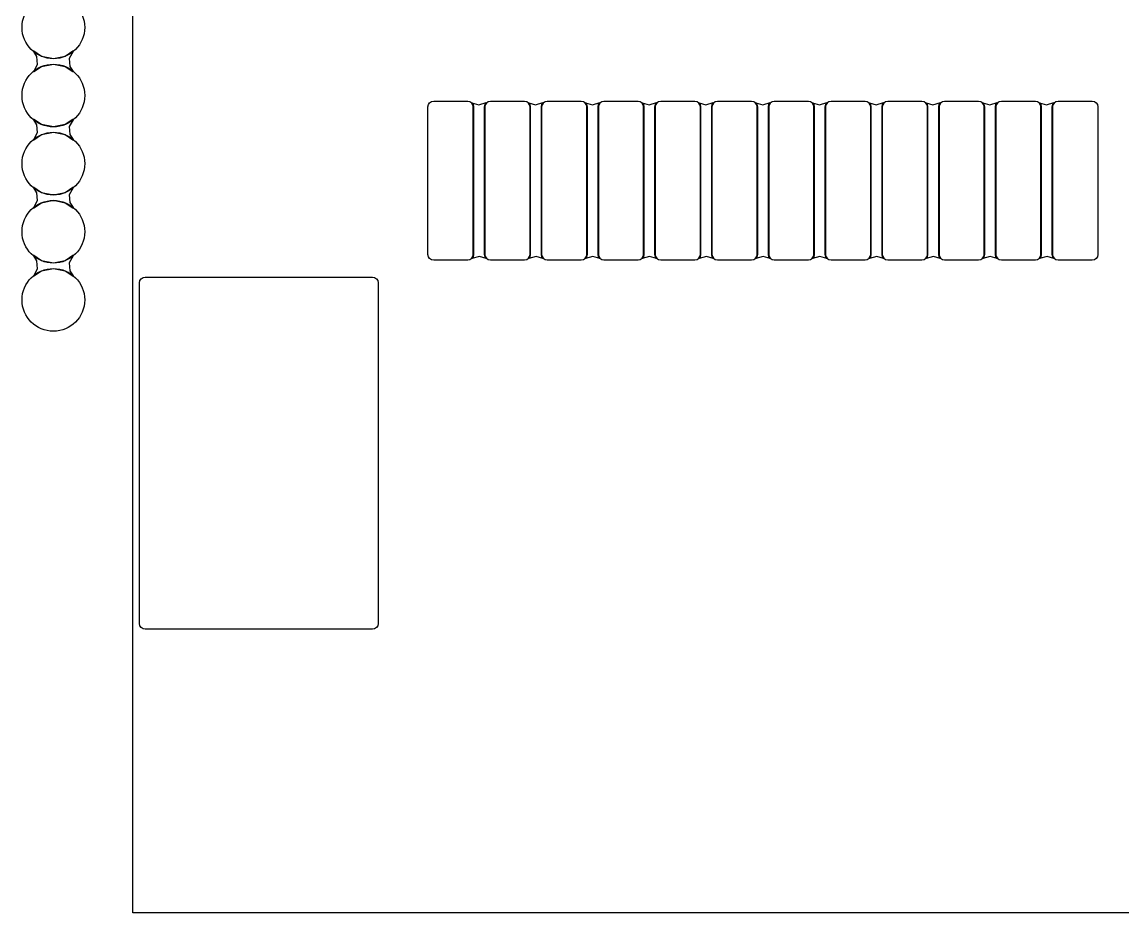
# Model space of a CAD drawing. Extents: x -27 to 356, y -111 to 35.
# Drawn here: x -22 to -12.3, y -88.64 to -80.79 of the extents above; entities that cross this region are included whole.
import ezdxf

# ---------------------------------------------------------------- set-up
doc = ezdxf.new("R2010")
doc.units = 0
doc.layers.add('BLACK', color=7, linetype='CONTINUOUS')

msp = doc.modelspace()

# ---------------------------------------------------------------- linework, layer by layer
at = {"layer": 'BLACK', "linetype": 'CONTINUOUS'}
for p, q in [((-21.025, -88.6353), (-21.025, -72.6353)), ((-21.025, -88.6353), (-21.025, -72.6353)), ((-21.9011, -81.044), (-21.8996, -81.0426)), ((-21.9005, -81.0459), (-21.9011, -81.044)), ((-21.8983, -81.0482), (-21.9005, -81.0459)), ((-21.8996, -81.0426), (-21.898, -81.0429)), ((-21.87, -81.0923), (-21.8983, -81.0482)), ((-21.898, -81.0429), (-21.8298, -81.0884)), ((-21.6202, -81.0884), (-21.552, -81.0429)), ((-21.5517, -81.0481), (-21.585, -81.1092)), ((-21.552, -81.0429), (-21.55, -81.0427)), ((-21.5495, -81.0459), (-21.5517, -81.0481)), ((-21.55, -81.0427), (-21.5489, -81.0444)), ((-21.5489, -81.0444), (-21.5495, -81.0459)), ((-21.8983, -81.2225), (-21.865, -81.1614)), ((-21.865, -81.1614), (-21.87, -81.0923)), ((-21.8298, -81.0884), (-21.725, -81.1093)), ((-21.725, -81.1613), (-21.8298, -81.1822)), ((-21.725, -81.1093), (-21.6202, -81.0884)), ((-21.6202, -81.1822), (-21.725, -81.1613)), ((-21.585, -81.1092), (-21.58, -81.1783)), ((-21.9011, -81.2262), (-21.9005, -81.2247)), ((-21.9, -81.2279), (-21.9011, -81.2262)), ((-21.9005, -81.2247), (-21.8983, -81.2225)), ((-21.898, -81.2277), (-21.9, -81.2279)), ((-21.8298, -81.1822), (-21.898, -81.2277)), ((-21.552, -81.2277), (-21.6202, -81.1822)), ((-21.58, -81.1783), (-21.5517, -81.2224)), ((-21.5504, -81.228), (-21.552, -81.2277)), ((-21.5517, -81.2224), (-21.5495, -81.2247)), ((-21.5489, -81.2266), (-21.5504, -81.228)), ((-21.5495, -81.2247), (-21.5489, -81.2266)), ((-18.426, -81.5353), (-18.4221, -81.5158)), ((-18.426, -82.8353), (-18.426, -81.5353)), ((-18.4221, -81.5158), (-18.4111, -81.4992)), ((-18.4111, -81.4992), (-18.3945, -81.4882)), ((-18.3945, -81.4882), (-18.375, -81.4843)), ((-18.375, -81.4843), (-18.075, -81.4843)), ((-18.075, -81.4843), (-18.0555, -81.4882)), ((-18.0555, -81.4882), (-18.0389, -81.4992)), ((-18.0399, -81.4995), (-18.0383, -81.4984)), ((-18.0398, -81.5015), (-18.0399, -81.4995)), ((-18.0298, -81.5166), (-18.0398, -81.5015)), ((-18.0389, -81.4992), (-18.0279, -81.5158)), ((-18.0383, -81.4984), (-18.0376, -81.4985)), ((-18.0376, -81.4985), (-17.9772, -81.5174)), ((-18.026, -81.5355), (-18.0298, -81.5166)), ((-18.0279, -81.5158), (-18.024, -81.5353)), ((-18.026, -82.8351), (-18.026, -81.5355)), ((-18.024, -81.5353), (-18.024, -82.8353)), ((-17.9772, -81.5174), (-17.9123, -81.4983)), ((-17.926, -81.5353), (-17.9221, -81.5158)), ((-17.926, -82.8353), (-17.926, -81.5353)), ((-17.9202, -81.5166), (-17.924, -81.5355)), ((-17.924, -81.5355), (-17.924, -82.8351)), ((-17.9221, -81.5158), (-17.9111, -81.4992)), ((-17.9101, -81.5014), (-17.9202, -81.5166)), ((-17.9123, -81.4983), (-17.9104, -81.4988)), ((-17.9111, -81.4992), (-17.8945, -81.4882)), ((-17.9104, -81.4988), (-17.9098, -81.5007)), ((-17.9098, -81.5007), (-17.9101, -81.5014)), ((-17.8945, -81.4882), (-17.875, -81.4843)), ((-17.875, -81.4843), (-17.575, -81.4843)), ((-17.575, -81.4843), (-17.5555, -81.4882)), ((-17.5555, -81.4882), (-17.5389, -81.4992)), ((-17.5399, -81.4995), (-17.5383, -81.4984)), ((-17.5398, -81.5015), (-17.5399, -81.4995)), ((-17.5298, -81.5166), (-17.5398, -81.5015)), ((-17.5389, -81.4992), (-17.5279, -81.5158)), ((-17.5383, -81.4984), (-17.5376, -81.4985)), ((-17.5376, -81.4985), (-17.4772, -81.5174)), ((-17.526, -81.5355), (-17.5298, -81.5166)), ((-17.5279, -81.5158), (-17.524, -81.5353)), ((-17.526, -82.8351), (-17.526, -81.5355)), ((-17.524, -81.5353), (-17.524, -82.8353)), ((-17.4772, -81.5174), (-17.4123, -81.4983)), ((-17.426, -81.5353), (-17.4221, -81.5158)), ((-17.426, -82.8353), (-17.426, -81.5353)), ((-17.4202, -81.5166), (-17.424, -81.5355)), ((-17.424, -81.5355), (-17.424, -82.8351)), ((-17.4221, -81.5158), (-17.4111, -81.4992)), ((-17.4101, -81.5014), (-17.4202, -81.5166)), ((-17.4123, -81.4983), (-17.4104, -81.4988)), ((-17.4111, -81.4992), (-17.3945, -81.4882)), ((-17.4104, -81.4988), (-17.4098, -81.5007)), ((-17.4098, -81.5007), (-17.4101, -81.5014)), ((-17.3945, -81.4882), (-17.375, -81.4843)), ((-17.375, -81.4843), (-17.075, -81.4843)), ((-17.075, -81.4843), (-17.0555, -81.4882)), ((-17.0555, -81.4882), (-17.0389, -81.4992)), ((-17.0399, -81.4995), (-17.0383, -81.4984)), ((-17.0398, -81.5015), (-17.0399, -81.4995)), ((-17.0298, -81.5166), (-17.0398, -81.5015)), ((-17.0389, -81.4992), (-17.0279, -81.5158)), ((-17.0383, -81.4984), (-17.0376, -81.4985)), ((-17.0376, -81.4985), (-16.9772, -81.5174)), ((-17.026, -81.5355), (-17.0298, -81.5166)), ((-17.0279, -81.5158), (-17.024, -81.5353)), ((-17.026, -82.8351), (-17.026, -81.5355)), ((-17.024, -81.5353), (-17.024, -82.8353)), ((-16.9772, -81.5174), (-16.9123, -81.4983)), ((-16.926, -81.5353), (-16.9221, -81.5158)), ((-16.926, -82.8353), (-16.926, -81.5353)), ((-16.9202, -81.5166), (-16.924, -81.5355)), ((-16.924, -81.5355), (-16.924, -82.8351)), ((-16.9221, -81.5158), (-16.9111, -81.4992)), ((-16.9101, -81.5014), (-16.9202, -81.5166)), ((-16.9123, -81.4983), (-16.9104, -81.4988)), ((-16.9111, -81.4992), (-16.8945, -81.4882)), ((-16.9104, -81.4988), (-16.9098, -81.5007)), ((-16.9098, -81.5007), (-16.9101, -81.5014)), ((-16.8945, -81.4882), (-16.875, -81.4843)), ((-16.875, -81.4843), (-16.575, -81.4843)), ((-16.575, -81.4843), (-16.5555, -81.4882)), ((-16.5555, -81.4882), (-16.5389, -81.4992)), ((-16.5399, -81.4995), (-16.5383, -81.4984)), ((-16.5398, -81.5015), (-16.5399, -81.4995)), ((-16.5298, -81.5166), (-16.5398, -81.5015)), ((-16.5389, -81.4992), (-16.5279, -81.5158)), ((-16.5383, -81.4984), (-16.5376, -81.4985)), ((-16.5376, -81.4985), (-16.4772, -81.5174)), ((-16.526, -81.5355), (-16.5298, -81.5166)), ((-16.5279, -81.5158), (-16.524, -81.5353)), ((-16.526, -82.8351), (-16.526, -81.5355)), ((-16.524, -81.5353), (-16.524, -82.8353)), ((-16.4772, -81.5174), (-16.4123, -81.4983)), ((-16.426, -81.5353), (-16.4221, -81.5158)), ((-16.426, -82.8353), (-16.426, -81.5353)), ((-16.4202, -81.5166), (-16.424, -81.5355)), ((-16.424, -81.5355), (-16.424, -82.8351)), ((-16.4221, -81.5158), (-16.4111, -81.4992)), ((-16.4101, -81.5014), (-16.4202, -81.5166)), ((-16.4123, -81.4983), (-16.4104, -81.4988)), ((-16.4111, -81.4992), (-16.3945, -81.4882)), ((-16.4104, -81.4988), (-16.4098, -81.5007)), ((-16.4098, -81.5007), (-16.4101, -81.5014)), ((-16.3945, -81.4882), (-16.375, -81.4843)), ((-16.375, -81.4843), (-16.075, -81.4843)), ((-16.075, -81.4843), (-16.0555, -81.4882)), ((-16.0555, -81.4882), (-16.0389, -81.4992)), ((-16.0399, -81.4995), (-16.0383, -81.4984)), ((-16.0398, -81.5015), (-16.0399, -81.4995)), ((-16.0298, -81.5166), (-16.0398, -81.5015)), ((-16.0389, -81.4992), (-16.0279, -81.5158)), ((-16.0383, -81.4984), (-16.0376, -81.4985)), ((-16.0376, -81.4985), (-15.9772, -81.5174)), ((-16.026, -81.5355), (-16.0298, -81.5166)), ((-16.0279, -81.5158), (-16.024, -81.5353)), ((-16.026, -82.8351), (-16.026, -81.5355)), ((-16.024, -81.5353), (-16.024, -82.8353)), ((-15.9772, -81.5174), (-15.9123, -81.4983)), ((-15.926, -81.5353), (-15.9221, -81.5158)), ((-15.926, -82.8353), (-15.926, -81.5353)), ((-15.9202, -81.5166), (-15.924, -81.5355)), ((-15.924, -81.5355), (-15.924, -82.8351)), ((-15.9221, -81.5158), (-15.9111, -81.4992)), ((-15.9101, -81.5014), (-15.9202, -81.5166)), ((-15.9123, -81.4983), (-15.9104, -81.4988)), ((-15.9111, -81.4992), (-15.8945, -81.4882)), ((-15.9104, -81.4988), (-15.9098, -81.5007)), ((-15.9098, -81.5007), (-15.9101, -81.5014)), ((-15.8945, -81.4882), (-15.875, -81.4843)), ((-15.875, -81.4843), (-15.575, -81.4843)), ((-15.575, -81.4843), (-15.5555, -81.4882)), ((-15.5555, -81.4882), (-15.5389, -81.4992)), ((-15.5399, -81.4995), (-15.5383, -81.4984)), ((-15.5398, -81.5015), (-15.5399, -81.4995)), ((-15.5298, -81.5166), (-15.5398, -81.5015)), ((-15.5389, -81.4992), (-15.5279, -81.5158)), ((-15.5383, -81.4984), (-15.5376, -81.4985)), ((-15.5376, -81.4985), (-15.4772, -81.5174)), ((-15.526, -81.5355), (-15.5298, -81.5166)), ((-15.5279, -81.5158), (-15.524, -81.5353)), ((-15.526, -82.8351), (-15.526, -81.5355)), ((-15.524, -81.5353), (-15.524, -82.8353)), ((-15.4772, -81.5174), (-15.4123, -81.4983)), ((-15.426, -81.5353), (-15.4221, -81.5158)), ((-15.426, -82.8353), (-15.426, -81.5353)), ((-15.4202, -81.5166), (-15.424, -81.5355)), ((-15.424, -81.5355), (-15.424, -82.8351)), ((-15.4221, -81.5158), (-15.4111, -81.4992)), ((-15.4101, -81.5014), (-15.4202, -81.5166)), ((-15.4123, -81.4983), (-15.4104, -81.4988)), ((-15.4111, -81.4992), (-15.3945, -81.4882)), ((-15.4104, -81.4988), (-15.4098, -81.5007)), ((-15.4098, -81.5007), (-15.4101, -81.5014)), ((-15.3945, -81.4882), (-15.375, -81.4843)), ((-15.375, -81.4843), (-15.075, -81.4843)), ((-15.075, -81.4843), (-15.0555, -81.4882)), ((-15.0555, -81.4882), (-15.0389, -81.4992)), ((-15.0399, -81.4995), (-15.0383, -81.4984)), ((-15.0398, -81.5015), (-15.0399, -81.4995)), ((-15.0298, -81.5166), (-15.0398, -81.5015)), ((-15.0389, -81.4992), (-15.0279, -81.5158)), ((-15.0383, -81.4984), (-15.0376, -81.4985)), ((-15.0376, -81.4985), (-14.9772, -81.5174)), ((-15.026, -81.5355), (-15.0298, -81.5166)), ((-15.0279, -81.5158), (-15.024, -81.5353)), ((-15.026, -82.8351), (-15.026, -81.5355)), ((-15.024, -81.5353), (-15.024, -82.8353)), ((-14.9772, -81.5174), (-14.9123, -81.4983)), ((-14.926, -81.5353), (-14.9221, -81.5158)), ((-14.926, -82.8353), (-14.926, -81.5353)), ((-14.9202, -81.5166), (-14.924, -81.5355)), ((-14.924, -81.5355), (-14.924, -82.8351)), ((-14.9221, -81.5158), (-14.9111, -81.4992)), ((-14.9101, -81.5014), (-14.9202, -81.5166)), ((-14.9123, -81.4983), (-14.9104, -81.4988)), ((-14.9111, -81.4992), (-14.8945, -81.4882)), ((-14.9104, -81.4988), (-14.9098, -81.5007)), ((-14.9098, -81.5007), (-14.9101, -81.5014)), ((-14.8945, -81.4882), (-14.875, -81.4843)), ((-14.875, -81.4843), (-14.575, -81.4843)), ((-14.575, -81.4843), (-14.5555, -81.4882)), ((-14.5555, -81.4882), (-14.5389, -81.4992)), ((-14.5399, -81.4995), (-14.5383, -81.4984)), ((-14.5398, -81.5015), (-14.5399, -81.4995)), ((-14.5298, -81.5166), (-14.5398, -81.5015)), ((-14.5389, -81.4992), (-14.5279, -81.5158)), ((-14.5383, -81.4984), (-14.5376, -81.4985)), ((-14.5376, -81.4985), (-14.4772, -81.5174)), ((-14.526, -81.5355), (-14.5298, -81.5166)), ((-14.5279, -81.5158), (-14.524, -81.5353)), ((-14.526, -82.8351), (-14.526, -81.5355)), ((-14.524, -81.5353), (-14.524, -82.8353)), ((-14.4772, -81.5174), (-14.4123, -81.4983)), ((-14.426, -81.5353), (-14.4221, -81.5158)), ((-14.426, -82.8353), (-14.426, -81.5353)), ((-14.4202, -81.5166), (-14.424, -81.5355)), ((-14.424, -81.5355), (-14.424, -82.8351)), ((-14.4221, -81.5158), (-14.4111, -81.4992)), ((-14.4101, -81.5014), (-14.4202, -81.5166)), ((-14.4123, -81.4983), (-14.4104, -81.4988)), ((-14.4111, -81.4992), (-14.3945, -81.4882)), ((-14.4104, -81.4988), (-14.4098, -81.5007)), ((-14.4098, -81.5007), (-14.4101, -81.5014)), ((-14.3945, -81.4882), (-14.375, -81.4843)), ((-14.375, -81.4843), (-14.075, -81.4843)), ((-14.075, -81.4843), (-14.0555, -81.4882)), ((-14.0555, -81.4882), (-14.0389, -81.4992)), ((-14.0399, -81.4995), (-14.0383, -81.4984)), ((-14.0398, -81.5015), (-14.0399, -81.4995)), ((-14.0298, -81.5166), (-14.0398, -81.5015)), ((-14.0389, -81.4992), (-14.0279, -81.5158)), ((-14.0383, -81.4984), (-14.0376, -81.4985)), ((-14.0376, -81.4985), (-13.9772, -81.5174)), ((-14.026, -81.5355), (-14.0298, -81.5166)), ((-14.0279, -81.5158), (-14.024, -81.5353)), ((-14.026, -82.8351), (-14.026, -81.5355)), ((-14.024, -81.5353), (-14.024, -82.8353)), ((-13.9772, -81.5174), (-13.9123, -81.4983)), ((-13.926, -81.5353), (-13.9221, -81.5158)), ((-13.926, -82.8353), (-13.926, -81.5353)), ((-13.9202, -81.5166), (-13.924, -81.5355)), ((-13.924, -81.5355), (-13.924, -82.8351)), ((-13.9221, -81.5158), (-13.9111, -81.4992)), ((-13.9101, -81.5014), (-13.9202, -81.5166)), ((-13.9123, -81.4983), (-13.9104, -81.4988)), ((-13.9111, -81.4992), (-13.8945, -81.4882)), ((-13.9104, -81.4988), (-13.9098, -81.5007)), ((-13.9098, -81.5007), (-13.9101, -81.5014)), ((-13.8945, -81.4882), (-13.875, -81.4843)), ((-13.875, -81.4843), (-13.575, -81.4843)), ((-13.575, -81.4843), (-13.5555, -81.4882)), ((-13.5555, -81.4882), (-13.5389, -81.4992)), ((-13.5399, -81.4995), (-13.5383, -81.4984)), ((-13.5398, -81.5015), (-13.5399, -81.4995)), ((-13.5298, -81.5166), (-13.5398, -81.5015)), ((-13.5389, -81.4992), (-13.5279, -81.5158)), ((-13.5383, -81.4984), (-13.5376, -81.4985)), ((-13.5376, -81.4985), (-13.4772, -81.5174)), ((-13.526, -81.5355), (-13.5298, -81.5166)), ((-13.5279, -81.5158), (-13.524, -81.5353)), ((-13.526, -82.8351), (-13.526, -81.5355)), ((-13.524, -81.5353), (-13.524, -82.8353)), ((-13.4772, -81.5174), (-13.4123, -81.4983)), ((-13.426, -81.5353), (-13.4221, -81.5158)), ((-13.426, -82.8353), (-13.426, -81.5353)), ((-13.4202, -81.5166), (-13.424, -81.5355)), ((-13.424, -81.5355), (-13.424, -82.8351)), ((-13.4221, -81.5158), (-13.4111, -81.4992)), ((-13.4101, -81.5014), (-13.4202, -81.5166)), ((-13.4123, -81.4983), (-13.4104, -81.4988)), ((-13.4111, -81.4992), (-13.3945, -81.4882)), ((-13.4104, -81.4988), (-13.4098, -81.5007)), ((-13.4098, -81.5007), (-13.4101, -81.5014)), ((-13.3945, -81.4882), (-13.375, -81.4843)), ((-13.375, -81.4843), (-13.075, -81.4843)), ((-13.075, -81.4843), (-13.0555, -81.4882)), ((-13.0555, -81.4882), (-13.0389, -81.4992)), ((-13.0399, -81.4995), (-13.0383, -81.4984)), ((-13.0398, -81.5015), (-13.0399, -81.4995)), ((-13.0298, -81.5166), (-13.0398, -81.5015)), ((-13.0389, -81.4992), (-13.0279, -81.5158)), ((-13.0383, -81.4984), (-13.0376, -81.4985)), ((-13.0376, -81.4985), (-12.9772, -81.5174)), ((-13.026, -81.5355), (-13.0298, -81.5166)), ((-13.0279, -81.5158), (-13.024, -81.5353)), ((-13.026, -82.8351), (-13.026, -81.5355)), ((-13.024, -81.5353), (-13.024, -82.8353)), ((-12.9772, -81.5174), (-12.9123, -81.4983)), ((-12.926, -81.5353), (-12.9221, -81.5158)), ((-12.926, -82.8353), (-12.926, -81.5353)), ((-12.9202, -81.5166), (-12.924, -81.5355)), ((-12.924, -81.5355), (-12.924, -82.8351)), ((-12.9221, -81.5158), (-12.9111, -81.4992)), ((-12.9101, -81.5014), (-12.9202, -81.5166)), ((-12.9123, -81.4983), (-12.9104, -81.4988)), ((-12.9111, -81.4992), (-12.8945, -81.4882)), ((-12.9104, -81.4988), (-12.9098, -81.5007)), ((-12.9098, -81.5007), (-12.9101, -81.5014)), ((-12.8945, -81.4882), (-12.875, -81.4843)), ((-12.875, -81.4843), (-12.575, -81.4843)), ((-12.575, -81.4843), (-12.5555, -81.4882)), ((-12.5555, -81.4882), (-12.5389, -81.4992)), ((-12.5389, -81.4992), (-12.5279, -81.5158)), ((-12.5279, -81.5158), (-12.524, -81.5353)), ((-12.524, -81.5353), (-12.524, -82.8353)), ((-21.9011, -81.644), (-21.8996, -81.6426)), ((-21.9005, -81.6459), (-21.9011, -81.644)), ((-21.8983, -81.6482), (-21.9005, -81.6459)), ((-21.8996, -81.6426), (-21.898, -81.6429)), ((-21.87, -81.6923), (-21.8983, -81.6482)), ((-21.898, -81.6429), (-21.8298, -81.6884)), ((-21.6202, -81.6884), (-21.552, -81.6429)), ((-21.5517, -81.6481), (-21.585, -81.7092)), ((-21.552, -81.6429), (-21.55, -81.6427)), ((-21.5495, -81.6459), (-21.5517, -81.6481)), ((-21.55, -81.6427), (-21.5489, -81.6444)), ((-21.5489, -81.6444), (-21.5495, -81.6459)), ((-21.865, -81.7614), (-21.87, -81.6923)), ((-21.8298, -81.6884), (-21.725, -81.7093)), ((-21.725, -81.7093), (-21.6202, -81.6884)), ((-21.585, -81.7092), (-21.58, -81.7783)), ((-21.9011, -81.8262), (-21.9005, -81.8247)), ((-21.9, -81.8279), (-21.9011, -81.8262)), ((-21.9005, -81.8247), (-21.8983, -81.8225)), ((-21.898, -81.8277), (-21.9, -81.8279)), ((-21.8983, -81.8225), (-21.865, -81.7614)), ((-21.8298, -81.7822), (-21.898, -81.8277)), ((-21.725, -81.7613), (-21.8298, -81.7822)), ((-21.6202, -81.7822), (-21.725, -81.7613)), ((-21.552, -81.8277), (-21.6202, -81.7822)), ((-21.58, -81.7783), (-21.5517, -81.8224)), ((-21.5504, -81.828), (-21.552, -81.8277)), ((-21.5517, -81.8224), (-21.5495, -81.8247)), ((-21.5489, -81.8266), (-21.5504, -81.828)), ((-21.5495, -81.8247), (-21.5489, -81.8266)), ((-21.9011, -82.244), (-21.8996, -82.2426)), ((-21.9005, -82.2459), (-21.9011, -82.244)), ((-21.8983, -82.2482), (-21.9005, -82.2459)), ((-21.8996, -82.2426), (-21.898, -82.2429)), ((-21.87, -82.2923), (-21.8983, -82.2482)), ((-21.898, -82.2429), (-21.8298, -82.2884)), ((-21.865, -82.3614), (-21.87, -82.2923)), ((-21.8298, -82.2884), (-21.725, -82.3093)), ((-21.725, -82.3093), (-21.6202, -82.2884)), ((-21.6202, -82.2884), (-21.552, -82.2429)), ((-21.5517, -82.2481), (-21.585, -82.3092)), ((-21.585, -82.3092), (-21.58, -82.3783)), ((-21.552, -82.2429), (-21.55, -82.2427)), ((-21.5495, -82.2459), (-21.5517, -82.2481)), ((-21.55, -82.2427), (-21.5489, -82.2444)), ((-21.5489, -82.2444), (-21.5495, -82.2459)), ((-21.9011, -82.4262), (-21.9005, -82.4247)), ((-21.9, -82.4279), (-21.9011, -82.4262)), ((-21.9005, -82.4247), (-21.8983, -82.4225)), ((-21.898, -82.4277), (-21.9, -82.4279)), ((-21.8983, -82.4225), (-21.865, -82.3614)), ((-21.8298, -82.3822), (-21.898, -82.4277)), ((-21.725, -82.3613), (-21.8298, -82.3822)), ((-21.6202, -82.3822), (-21.725, -82.3613)), ((-21.552, -82.4277), (-21.6202, -82.3822)), ((-21.58, -82.3783), (-21.5517, -82.4224)), ((-21.5504, -82.428), (-21.552, -82.4277)), ((-21.5517, -82.4224), (-21.5495, -82.4247)), ((-21.5489, -82.4266), (-21.5504, -82.428)), ((-21.5495, -82.4247), (-21.5489, -82.4266)), ((-21.9011, -82.844), (-21.8996, -82.8426)), ((-21.9005, -82.8459), (-21.9011, -82.844)), ((-21.8983, -82.8482), (-21.9005, -82.8459)), ((-21.8996, -82.8426), (-21.898, -82.8429)), ((-21.87, -82.8923), (-21.8983, -82.8482)), ((-21.898, -82.8429), (-21.8298, -82.8884)), ((-21.865, -82.9614), (-21.87, -82.8923)), ((-21.8298, -82.8884), (-21.725, -82.9093)), ((-21.725, -82.9093), (-21.6202, -82.8884)), ((-21.6202, -82.8884), (-21.552, -82.8429)), ((-21.5517, -82.8481), (-21.585, -82.9092)), ((-21.585, -82.9092), (-21.58, -82.9783)), ((-21.552, -82.8429), (-21.55, -82.8427)), ((-21.5495, -82.8459), (-21.5517, -82.8481)), ((-21.55, -82.8427), (-21.5489, -82.8444)), ((-21.5489, -82.8444), (-21.5495, -82.8459)), ((-18.4221, -82.8548), (-18.426, -82.8353)), ((-18.4111, -82.8714), (-18.4221, -82.8548)), ((-18.3945, -82.8824), (-18.4111, -82.8714)), ((-18.375, -82.8863), (-18.3945, -82.8824)), ((-18.075, -82.8863), (-18.375, -82.8863)), ((-18.0555, -82.8824), (-18.075, -82.8863)), ((-18.0389, -82.8714), (-18.0555, -82.8824)), ((-18.0402, -82.8699), (-18.0399, -82.8692)), ((-18.0396, -82.8718), (-18.0402, -82.8699)), ((-18.0399, -82.8692), (-18.0298, -82.854)), ((-18.0377, -82.8723), (-18.0396, -82.8718)), ((-18.0279, -82.8548), (-18.0389, -82.8714)), ((-17.9728, -82.8532), (-18.0377, -82.8723)), ((-18.0298, -82.854), (-18.026, -82.8351)), ((-18.024, -82.8353), (-18.0279, -82.8548)), ((-17.9124, -82.8721), (-17.9728, -82.8532)), ((-17.9221, -82.8548), (-17.926, -82.8353)), ((-17.924, -82.8351), (-17.9202, -82.854)), ((-17.9111, -82.8714), (-17.9221, -82.8548)), ((-17.9202, -82.854), (-17.9102, -82.8691)), ((-17.9117, -82.8722), (-17.9124, -82.8721)), ((-17.9101, -82.8711), (-17.9117, -82.8722)), ((-17.8945, -82.8824), (-17.9111, -82.8714)), ((-17.9102, -82.8691), (-17.9101, -82.8711)), ((-17.875, -82.8863), (-17.8945, -82.8824)), ((-17.575, -82.8863), (-17.875, -82.8863)), ((-17.5555, -82.8824), (-17.575, -82.8863)), ((-17.5389, -82.8714), (-17.5555, -82.8824)), ((-17.5402, -82.8699), (-17.5399, -82.8692)), ((-17.5396, -82.8718), (-17.5402, -82.8699)), ((-17.5399, -82.8692), (-17.5298, -82.854)), ((-17.5377, -82.8723), (-17.5396, -82.8718)), ((-17.5279, -82.8548), (-17.5389, -82.8714)), ((-17.4728, -82.8532), (-17.5377, -82.8723)), ((-17.5298, -82.854), (-17.526, -82.8351)), ((-17.524, -82.8353), (-17.5279, -82.8548)), ((-17.4124, -82.8721), (-17.4728, -82.8532)), ((-17.4221, -82.8548), (-17.426, -82.8353)), ((-17.424, -82.8351), (-17.4202, -82.854)), ((-17.4111, -82.8714), (-17.4221, -82.8548)), ((-17.4202, -82.854), (-17.4102, -82.8691)), ((-17.4117, -82.8722), (-17.4124, -82.8721)), ((-17.4101, -82.8711), (-17.4117, -82.8722)), ((-17.3945, -82.8824), (-17.4111, -82.8714)), ((-17.4102, -82.8691), (-17.4101, -82.8711)), ((-17.375, -82.8863), (-17.3945, -82.8824)), ((-17.075, -82.8863), (-17.375, -82.8863)), ((-17.0555, -82.8824), (-17.075, -82.8863)), ((-17.0389, -82.8714), (-17.0555, -82.8824)), ((-17.0402, -82.8699), (-17.0399, -82.8692)), ((-17.0396, -82.8718), (-17.0402, -82.8699)), ((-17.0399, -82.8692), (-17.0298, -82.854)), ((-17.0377, -82.8723), (-17.0396, -82.8718)), ((-17.0279, -82.8548), (-17.0389, -82.8714)), ((-16.9728, -82.8532), (-17.0377, -82.8723)), ((-17.0298, -82.854), (-17.026, -82.8351)), ((-17.024, -82.8353), (-17.0279, -82.8548)), ((-16.9124, -82.8721), (-16.9728, -82.8532)), ((-16.9221, -82.8548), (-16.926, -82.8353)), ((-16.924, -82.8351), (-16.9202, -82.854)), ((-16.9111, -82.8714), (-16.9221, -82.8548)), ((-16.9202, -82.854), (-16.9102, -82.8691)), ((-16.9117, -82.8722), (-16.9124, -82.8721)), ((-16.9101, -82.8711), (-16.9117, -82.8722)), ((-16.8945, -82.8824), (-16.9111, -82.8714)), ((-16.9102, -82.8691), (-16.9101, -82.8711)), ((-16.875, -82.8863), (-16.8945, -82.8824)), ((-16.575, -82.8863), (-16.875, -82.8863)), ((-16.5555, -82.8824), (-16.575, -82.8863)), ((-16.5389, -82.8714), (-16.5555, -82.8824)), ((-16.5402, -82.8699), (-16.5399, -82.8692)), ((-16.5396, -82.8718), (-16.5402, -82.8699)), ((-16.5399, -82.8692), (-16.5298, -82.854)), ((-16.5377, -82.8723), (-16.5396, -82.8718)), ((-16.5279, -82.8548), (-16.5389, -82.8714)), ((-16.4728, -82.8532), (-16.5377, -82.8723)), ((-16.5298, -82.854), (-16.526, -82.8351)), ((-16.524, -82.8353), (-16.5279, -82.8548)), ((-16.4124, -82.8721), (-16.4728, -82.8532)), ((-16.4221, -82.8548), (-16.426, -82.8353)), ((-16.424, -82.8351), (-16.4202, -82.854)), ((-16.4111, -82.8714), (-16.4221, -82.8548)), ((-16.4202, -82.854), (-16.4102, -82.8691)), ((-16.4117, -82.8722), (-16.4124, -82.8721)), ((-16.4101, -82.8711), (-16.4117, -82.8722)), ((-16.3945, -82.8824), (-16.4111, -82.8714)), ((-16.4102, -82.8691), (-16.4101, -82.8711)), ((-16.375, -82.8863), (-16.3945, -82.8824)), ((-16.075, -82.8863), (-16.375, -82.8863)), ((-16.0555, -82.8824), (-16.075, -82.8863)), ((-16.0389, -82.8714), (-16.0555, -82.8824)), ((-16.0402, -82.8699), (-16.0399, -82.8692)), ((-16.0396, -82.8718), (-16.0402, -82.8699)), ((-16.0399, -82.8692), (-16.0298, -82.854)), ((-16.0377, -82.8723), (-16.0396, -82.8718)), ((-16.0279, -82.8548), (-16.0389, -82.8714)), ((-15.9728, -82.8532), (-16.0377, -82.8723)), ((-16.0298, -82.854), (-16.026, -82.8351)), ((-16.024, -82.8353), (-16.0279, -82.8548)), ((-15.9124, -82.8721), (-15.9728, -82.8532)), ((-15.9221, -82.8548), (-15.926, -82.8353)), ((-15.924, -82.8351), (-15.9202, -82.854)), ((-15.9111, -82.8714), (-15.9221, -82.8548)), ((-15.9202, -82.854), (-15.9102, -82.8691)), ((-15.9117, -82.8722), (-15.9124, -82.8721)), ((-15.9101, -82.8711), (-15.9117, -82.8722)), ((-15.8945, -82.8824), (-15.9111, -82.8714)), ((-15.9102, -82.8691), (-15.9101, -82.8711)), ((-15.875, -82.8863), (-15.8945, -82.8824)), ((-15.575, -82.8863), (-15.875, -82.8863)), ((-15.5555, -82.8824), (-15.575, -82.8863)), ((-15.5389, -82.8714), (-15.5555, -82.8824)), ((-15.5402, -82.8699), (-15.5399, -82.8692)), ((-15.5396, -82.8718), (-15.5402, -82.8699)), ((-15.5399, -82.8692), (-15.5298, -82.854)), ((-15.5377, -82.8723), (-15.5396, -82.8718)), ((-15.5279, -82.8548), (-15.5389, -82.8714)), ((-15.4728, -82.8532), (-15.5377, -82.8723)), ((-15.5298, -82.854), (-15.526, -82.8351)), ((-15.524, -82.8353), (-15.5279, -82.8548)), ((-15.4124, -82.8721), (-15.4728, -82.8532)), ((-15.4221, -82.8548), (-15.426, -82.8353)), ((-15.424, -82.8351), (-15.4202, -82.854)), ((-15.4111, -82.8714), (-15.4221, -82.8548)), ((-15.4202, -82.854), (-15.4102, -82.8691)), ((-15.4117, -82.8722), (-15.4124, -82.8721)), ((-15.4101, -82.8711), (-15.4117, -82.8722)), ((-15.3945, -82.8824), (-15.4111, -82.8714)), ((-15.4102, -82.8691), (-15.4101, -82.8711)), ((-15.375, -82.8863), (-15.3945, -82.8824)), ((-15.075, -82.8863), (-15.375, -82.8863)), ((-15.0555, -82.8824), (-15.075, -82.8863)), ((-15.0389, -82.8714), (-15.0555, -82.8824)), ((-15.0402, -82.8699), (-15.0399, -82.8692)), ((-15.0396, -82.8718), (-15.0402, -82.8699)), ((-15.0399, -82.8692), (-15.0298, -82.854)), ((-15.0377, -82.8723), (-15.0396, -82.8718)), ((-15.0279, -82.8548), (-15.0389, -82.8714)), ((-14.9728, -82.8532), (-15.0377, -82.8723)), ((-15.0298, -82.854), (-15.026, -82.8351)), ((-15.024, -82.8353), (-15.0279, -82.8548)), ((-14.9124, -82.8721), (-14.9728, -82.8532)), ((-14.9221, -82.8548), (-14.926, -82.8353)), ((-14.924, -82.8351), (-14.9202, -82.854)), ((-14.9111, -82.8714), (-14.9221, -82.8548)), ((-14.9202, -82.854), (-14.9102, -82.8691)), ((-14.9117, -82.8722), (-14.9124, -82.8721)), ((-14.9101, -82.8711), (-14.9117, -82.8722)), ((-14.8945, -82.8824), (-14.9111, -82.8714)), ((-14.9102, -82.8691), (-14.9101, -82.8711)), ((-14.875, -82.8863), (-14.8945, -82.8824)), ((-14.575, -82.8863), (-14.875, -82.8863)), ((-14.5555, -82.8824), (-14.575, -82.8863)), ((-14.5389, -82.8714), (-14.5555, -82.8824)), ((-14.5402, -82.8699), (-14.5399, -82.8692)), ((-14.5396, -82.8718), (-14.5402, -82.8699)), ((-14.5399, -82.8692), (-14.5298, -82.854)), ((-14.5377, -82.8723), (-14.5396, -82.8718)), ((-14.5279, -82.8548), (-14.5389, -82.8714)), ((-14.4728, -82.8532), (-14.5377, -82.8723)), ((-14.5298, -82.854), (-14.526, -82.8351)), ((-14.524, -82.8353), (-14.5279, -82.8548)), ((-14.4124, -82.8721), (-14.4728, -82.8532)), ((-14.4221, -82.8548), (-14.426, -82.8353)), ((-14.424, -82.8351), (-14.4202, -82.854)), ((-14.4111, -82.8714), (-14.4221, -82.8548)), ((-14.4202, -82.854), (-14.4102, -82.8691)), ((-14.4117, -82.8722), (-14.4124, -82.8721)), ((-14.4101, -82.8711), (-14.4117, -82.8722)), ((-14.3945, -82.8824), (-14.4111, -82.8714)), ((-14.4102, -82.8691), (-14.4101, -82.8711)), ((-14.375, -82.8863), (-14.3945, -82.8824)), ((-14.075, -82.8863), (-14.375, -82.8863)), ((-14.0555, -82.8824), (-14.075, -82.8863)), ((-14.0389, -82.8714), (-14.0555, -82.8824)), ((-14.0402, -82.8699), (-14.0399, -82.8692)), ((-14.0396, -82.8718), (-14.0402, -82.8699)), ((-14.0399, -82.8692), (-14.0298, -82.854)), ((-14.0377, -82.8723), (-14.0396, -82.8718)), ((-14.0279, -82.8548), (-14.0389, -82.8714)), ((-13.9728, -82.8532), (-14.0377, -82.8723)), ((-14.0298, -82.854), (-14.026, -82.8351)), ((-14.024, -82.8353), (-14.0279, -82.8548)), ((-13.9124, -82.8721), (-13.9728, -82.8532)), ((-13.9221, -82.8548), (-13.926, -82.8353)), ((-13.924, -82.8351), (-13.9202, -82.854)), ((-13.9111, -82.8714), (-13.9221, -82.8548)), ((-13.9202, -82.854), (-13.9102, -82.8691)), ((-13.9117, -82.8722), (-13.9124, -82.8721)), ((-13.9101, -82.8711), (-13.9117, -82.8722)), ((-13.8945, -82.8824), (-13.9111, -82.8714)), ((-13.9102, -82.8691), (-13.9101, -82.8711)), ((-13.875, -82.8863), (-13.8945, -82.8824)), ((-13.575, -82.8863), (-13.875, -82.8863)), ((-13.5555, -82.8824), (-13.575, -82.8863)), ((-13.5389, -82.8714), (-13.5555, -82.8824)), ((-13.5402, -82.8699), (-13.5399, -82.8692)), ((-13.5396, -82.8718), (-13.5402, -82.8699)), ((-13.5399, -82.8692), (-13.5298, -82.854)), ((-13.5377, -82.8723), (-13.5396, -82.8718)), ((-13.5279, -82.8548), (-13.5389, -82.8714)), ((-13.4728, -82.8532), (-13.5377, -82.8723)), ((-13.5298, -82.854), (-13.526, -82.8351)), ((-13.524, -82.8353), (-13.5279, -82.8548)), ((-13.4124, -82.8721), (-13.4728, -82.8532)), ((-13.4221, -82.8548), (-13.426, -82.8353)), ((-13.424, -82.8351), (-13.4202, -82.854)), ((-13.4111, -82.8714), (-13.4221, -82.8548)), ((-13.4202, -82.854), (-13.4102, -82.8691)), ((-13.4117, -82.8722), (-13.4124, -82.8721)), ((-13.4101, -82.8711), (-13.4117, -82.8722)), ((-13.3945, -82.8824), (-13.4111, -82.8714)), ((-13.4102, -82.8691), (-13.4101, -82.8711)), ((-13.375, -82.8863), (-13.3945, -82.8824)), ((-13.075, -82.8863), (-13.375, -82.8863)), ((-13.0555, -82.8824), (-13.075, -82.8863)), ((-13.0389, -82.8714), (-13.0555, -82.8824)), ((-13.0402, -82.8699), (-13.0399, -82.8692)), ((-13.0396, -82.8718), (-13.0402, -82.8699)), ((-13.0399, -82.8692), (-13.0298, -82.854)), ((-13.0377, -82.8723), (-13.0396, -82.8718)), ((-13.0279, -82.8548), (-13.0389, -82.8714)), ((-12.9728, -82.8532), (-13.0377, -82.8723)), ((-13.0298, -82.854), (-13.026, -82.8351)), ((-13.024, -82.8353), (-13.0279, -82.8548)), ((-12.9124, -82.8721), (-12.9728, -82.8532)), ((-12.9221, -82.8548), (-12.926, -82.8353)), ((-12.924, -82.8351), (-12.9202, -82.854)), ((-12.9111, -82.8714), (-12.9221, -82.8548)), ((-12.9202, -82.854), (-12.9102, -82.8691)), ((-12.9117, -82.8722), (-12.9124, -82.8721)), ((-12.9101, -82.8711), (-12.9117, -82.8722)), ((-12.8945, -82.8824), (-12.9111, -82.8714)), ((-12.9102, -82.8691), (-12.9101, -82.8711)), ((-12.875, -82.8863), (-12.8945, -82.8824)), ((-12.575, -82.8863), (-12.875, -82.8863)), ((-12.5555, -82.8824), (-12.575, -82.8863)), ((-12.5389, -82.8714), (-12.5555, -82.8824)), ((-12.5279, -82.8548), (-12.5389, -82.8714)), ((-12.524, -82.8353), (-12.5279, -82.8548)), ((-21.8983, -83.0225), (-21.865, -82.9614)), ((-21.8298, -82.9822), (-21.898, -83.0277)), ((-21.725, -82.9613), (-21.8298, -82.9822)), ((-21.6202, -82.9822), (-21.725, -82.9613)), ((-21.552, -83.0277), (-21.6202, -82.9822)), ((-21.58, -82.9783), (-21.5517, -83.0224)), ((-21.9011, -83.0262), (-21.9005, -83.0247)), ((-21.9, -83.0279), (-21.9011, -83.0262)), ((-21.9005, -83.0247), (-21.8983, -83.0225)), ((-21.898, -83.0277), (-21.9, -83.0279)), ((-21.5504, -83.028), (-21.552, -83.0277)), ((-21.5517, -83.0224), (-21.5495, -83.0247)), ((-21.5489, -83.0266), (-21.5504, -83.028)), ((-21.5495, -83.0247), (-21.5489, -83.0266)), ((-20.966, -83.0853), (-20.9621, -83.0658)), ((-20.966, -86.0853), (-20.966, -83.0853)), ((-20.9621, -83.0658), (-20.9511, -83.0492)), ((-20.9511, -83.0492), (-20.9345, -83.0382)), ((-20.9345, -83.0382), (-20.915, -83.0343)), ((-20.915, -83.0343), (-18.915, -83.0343)), ((-18.915, -83.0343), (-18.8955, -83.0382)), ((-18.8955, -83.0382), (-18.8789, -83.0492)), ((-18.8789, -83.0492), (-18.8679, -83.0658)), ((-18.8679, -83.0658), (-18.864, -83.0853)), ((-18.864, -83.0853), (-18.864, -86.0853)), ((-20.9621, -86.1048), (-20.966, -86.0853)), ((-20.9511, -86.1214), (-20.9621, -86.1048)), ((-18.8679, -86.1048), (-18.8789, -86.1214)), ((-18.864, -86.0853), (-18.8679, -86.1048)), ((-20.9345, -86.1324), (-20.9511, -86.1214)), ((-20.915, -86.1363), (-20.9345, -86.1324)), ((-18.915, -86.1363), (-20.915, -86.1363)), ((-18.8955, -86.1324), (-18.915, -86.1363)), ((-18.8789, -86.1214), (-18.8955, -86.1324)), ((-6.24045, -88.6353), (-21.025, -88.6353)), ((-6.24045, -88.6353), (-21.025, -88.6353))]:
    msp.add_line(p, q, dxfattribs=at)
at = {"layer": 'BLACK'}
for centre in [(-21.725, -80.8353), (-21.725, -81.4353), (-21.725, -82.0353), (-21.725, -82.6353), (-21.725, -83.2353)]:
    msp.add_circle(centre, 0.276, dxfattribs=at)

doc.saveas('drawing.dxf')
